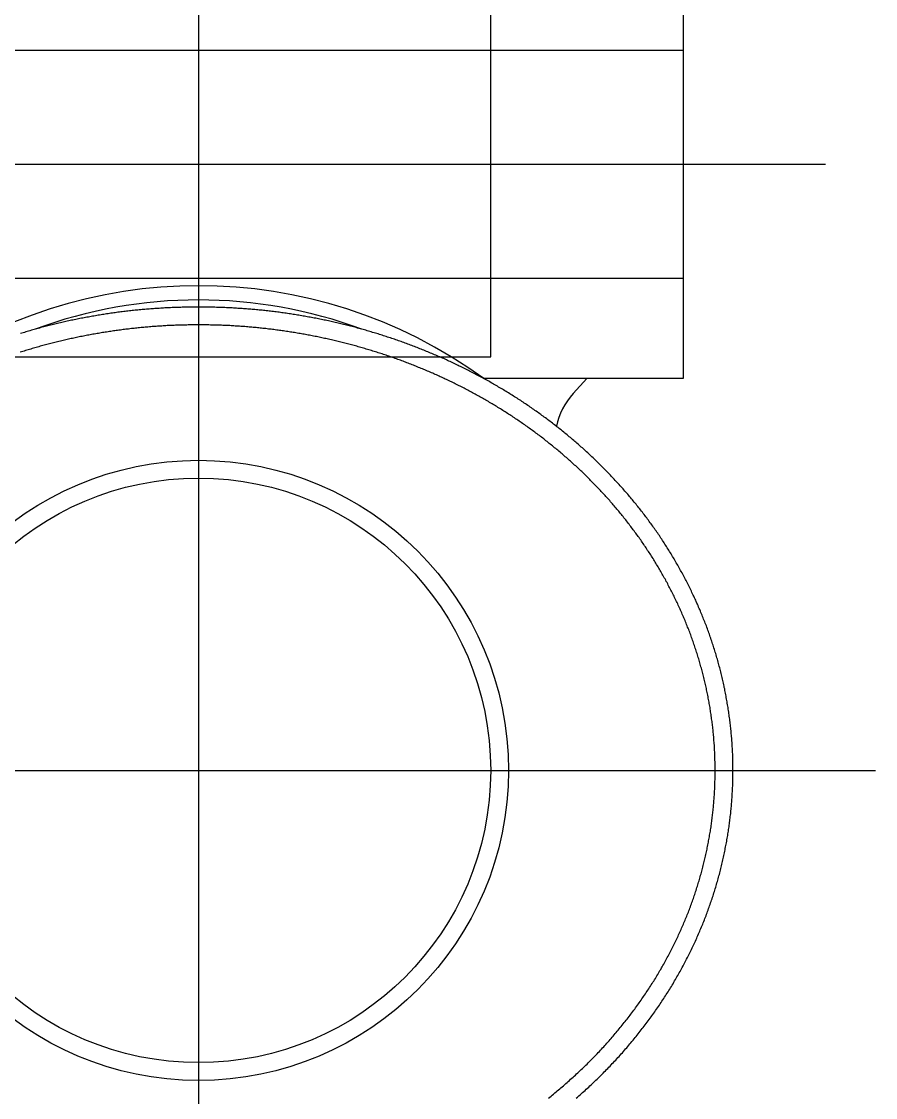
# Model space of a CAD drawing. Extents: x -26.4 to 69.2, y -43.6 to 25.6.
# Drawn here: x 57.19 to 69.17, y -4.59 to 10.51 of the extents above; entities that cross this region are included whole.
import ezdxf

# ---------------------------------------------------------------- set-up
doc = ezdxf.new("R2010")
doc.units = 0
doc.linetypes.add('CENTER', pattern=[50.8, 31.75, -6.35, 6.35, -6.35])
doc.linetypes.add('DASHED', pattern=[19.05, 12.7, -6.35])
doc.layers.get('0').update_dxf_attribs({"linetype": 'CONTINUOUS'})
doc.layers.add('CENTER', color=1, linetype='CENTER')

msp = doc.modelspace()

# ---------------------------------------------------------------- linework, layer by layer
at = {"color": 3, "linetype": 'DASHED'}
for p, q in [((63.774, 5.8), (63.774, 23.35)), ((66.474, 10.1), (52.874, 10.1)), ((66.474, 6.9), (52.874, 6.9)), ((55.574, 5.8), (63.774, 5.8))]:
    msp.add_line(p, q, dxfattribs=at)
at = {"color": 7, "linetype": 'CONTINUOUS'}
for p, q in [((66.474, 11.5), (66.474, 5.5)), ((66.474, 5.5), (63.673, 5.5)), ((64.931, 5.285), (65.124, 5.5))]:
    msp.add_line(p, q, dxfattribs=at)
at = {"color": 7}
for points in [[(64.975, -4.598, 0), (64.993, -4.583, 0), (65.011, -4.567, 0), (65.028, -4.552, 0), (65.046, -4.536, 0), (65.063, -4.521, 0), (65.081, -4.505, 0), (65.098, -4.489, 0), (65.115, -4.474, 0), (65.132, -4.458, 0), (65.15, -4.442, 0), (65.167, -4.426, 0), (65.184, -4.41, 0), (65.201, -4.394, 0), (65.218, -4.378, 0), (65.235, -4.362, 0), (65.251, -4.346, 0), (65.268, -4.33, 0), (65.285, -4.313, 0), (65.302, -4.297, 0), (65.318, -4.28, 0), (65.335, -4.264, 0), (65.351, -4.248, 0), (65.368, -4.231, 0), (65.384, -4.214, 0), (65.4, -4.198, 0), (65.417, -4.181, 0), (65.433, -4.164, 0), (65.449, -4.148, 0), (65.465, -4.131, 0), (65.481, -4.114, 0), (65.497, -4.097, 0), (65.513, -4.08, 0), (65.529, -4.063, 0), (65.544, -4.046, 0), (65.56, -4.029, 0), (65.576, -4.012, 0), (65.591, -3.994, 0), (65.607, -3.977, 0), (65.622, -3.96, 0), (65.637, -3.942, 0), (65.653, -3.925, 0), (65.668, -3.908, 0), (65.683, -3.89, 0), (65.698, -3.873, 0), (65.713, -3.855, 0), (65.728, -3.837, 0), (65.743, -3.82, 0), (65.757, -3.802, 0), (65.772, -3.784, 0), (65.787, -3.767, 0), (65.801, -3.749, 0), (65.816, -3.731, 0), (65.83, -3.713, 0), (65.844, -3.695, 0), (65.859, -3.677, 0), (65.873, -3.659, 0), (65.887, -3.641, 0), (65.901, -3.623, 0), (65.915, -3.605, 0), (65.929, -3.587, 0), (65.942, -3.569, 0), (65.956, -3.551, 0), (65.97, -3.533, 0), (65.983, -3.514, 0), (65.997, -3.496, 0), (66.01, -3.478, 0), (66.024, -3.459, 0), (66.037, -3.441, 0), (66.05, -3.423, 0), (66.063, -3.404, 0), (66.076, -3.386, 0), (66.089, -3.367, 0), (66.102, -3.349, 0), (66.115, -3.33, 0), (66.128, -3.312, 0), (66.141, -3.293, 0), (66.153, -3.274, 0), (66.166, -3.256, 0), (66.178, -3.237, 0), (66.19, -3.218, 0), (66.203, -3.2, 0), (66.215, -3.181, 0), (66.227, -3.162, 0), (66.239, -3.143, 0), (66.251, -3.124, 0), (66.263, -3.106, 0), (66.275, -3.087, 0), (66.286, -3.068, 0), (66.298, -3.049, 0), (66.31, -3.03, 0), (66.321, -3.011, 0), (66.333, -2.992, 0), (66.344, -2.973, 0), (66.355, -2.954, 0), (66.366, -2.935, 0), (66.377, -2.916, 0), (66.388, -2.897, 0), (66.399, -2.878, 0), (66.41, -2.859, 0), (66.421, -2.839, 0), (66.432, -2.82, 0), (66.442, -2.801, 0), (66.453, -2.782, 0), (66.463, -2.763, 0), (66.474, -2.743, 0), (66.484, -2.724, 0), (66.494, -2.705, 0), (66.504, -2.685, 0), (66.514, -2.666, 0), (66.524, -2.647, 0), (66.534, -2.627, 0), (66.544, -2.608, 0), (66.554, -2.589, 0), (66.564, -2.569, 0), (66.573, -2.55, 0), (66.583, -2.53, 0), (66.592, -2.511, 0), (66.602, -2.491, 0), (66.611, -2.472, 0), (66.62, -2.452, 0), (66.629, -2.433, 0), (66.638, -2.413, 0), (66.647, -2.394, 0), (66.656, -2.374, 0), (66.665, -2.354, 0), (66.674, -2.335, 0), (66.683, -2.315, 0), (66.691, -2.295, 0), (66.7, -2.276, 0), (66.708, -2.256, 0), (66.716, -2.236, 0), (66.725, -2.217, 0), (66.733, -2.197, 0), (66.741, -2.177, 0), (66.749, -2.157, 0), (66.757, -2.138, 0), (66.765, -2.118, 0), (66.773, -2.098, 0), (66.781, -2.078, 0), (66.788, -2.058, 0), (66.796, -2.039, 0), (66.803, -2.019, 0), (66.811, -1.999, 0), (66.818, -1.979, 0), (66.826, -1.959, 0), (66.833, -1.939, 0), (66.84, -1.919, 0), (66.847, -1.899, 0), (66.854, -1.88, 0), (66.861, -1.86, 0), (66.868, -1.84, 0), (66.874, -1.82, 0), (66.881, -1.8, 0), (66.888, -1.78, 0), (66.894, -1.76, 0), (66.901, -1.74, 0), (66.907, -1.72, 0), (66.913, -1.7, 0), (66.92, -1.68, 0), (66.926, -1.66, 0), (66.932, -1.639, 0), (66.938, -1.619, 0), (66.944, -1.599, 0), (66.95, -1.579, 0), (66.955, -1.559, 0), (66.961, -1.539, 0), (66.967, -1.519, 0), (66.972, -1.499, 0), (66.978, -1.479, 0), (66.983, -1.459, 0), (66.988, -1.438, 0), (66.994, -1.418, 0), (66.999, -1.398, 0), (67.004, -1.378, 0), (67.009, -1.358, 0), (67.014, -1.338, 0), (67.019, -1.317, 0), (67.023, -1.297, 0), (67.028, -1.277, 0), (67.033, -1.257, 0), (67.037, -1.236, 0), (67.042, -1.216, 0), (67.046, -1.196, 0), (67.051, -1.176, 0), (67.055, -1.156, 0), (67.059, -1.135, 0), (67.063, -1.115, 0), (67.067, -1.095, 0), (67.071, -1.074, 0), (67.075, -1.054, 0), (67.079, -1.034, 0), (67.083, -1.014, 0), (67.086, -0.993, 0), (67.09, -0.973, 0), (67.093, -0.953, 0), (67.097, -0.932, 0), (67.1, -0.912, 0), (67.103, -0.892, 0), (67.107, -0.871, 0), (67.11, -0.851, 0), (67.113, -0.831, 0), (67.116, -0.81, 0), (67.119, -0.79, 0), (67.122, -0.77, 0), (67.124, -0.749, 0), (67.127, -0.729, 0), (67.13, -0.709, 0), (67.132, -0.688, 0), (67.135, -0.668, 0), (67.137, -0.648, 0), (67.139, -0.627, 0), (67.142, -0.607, 0), (67.144, -0.587, 0), (67.146, -0.566, 0), (67.148, -0.546, 0), (67.15, -0.525, 0), (67.152, -0.505, 0), (67.153, -0.485, 0), (67.155, -0.464, 0), (67.157, -0.444, 0), (67.158, -0.423, 0), (67.16, -0.403, 0), (67.161, -0.383, 0), (67.163, -0.362, 0), (67.164, -0.342, 0), (67.165, -0.321, 0), (67.166, -0.301, 0), (67.167, -0.281, 0), (67.168, -0.26, 0), (67.169, -0.24, 0), (67.17, -0.219, 0), (67.171, -0.199, 0), (67.171, -0.179, 0), (67.172, -0.158, 0), (67.173, -0.138, 0), (67.173, -0.117, 0), (67.174, -0.097, 0), (67.174, -0.076, 0), (67.174, -0.056, 0), (67.174, -0.036, 0), (67.174, -0.015, 0), (67.174, 0.005, 0), (67.174, 0.026, 0), (67.174, 0.046, 0), (67.174, 0.067, 0), (67.174, 0.087, 0), (67.173, 0.107, 0), (67.173, 0.128, 0), (67.172, 0.148, 0), (67.172, 0.169, 0), (67.171, 0.189, 0), (67.171, 0.209, 0), (67.17, 0.23, 0), (67.169, 0.25, 0), (67.168, 0.271, 0), (67.167, 0.291, 0), (67.166, 0.311, 0), (67.165, 0.332, 0), (67.163, 0.352, 0), (67.162, 0.372, 0), (67.161, 0.393, 0), (67.159, 0.413, 0), (67.158, 0.434, 0), (67.156, 0.454, 0), (67.154, 0.474, 0), (67.153, 0.495, 0), (67.151, 0.515, 0), (67.149, 0.535, 0), (67.147, 0.556, 0), (67.145, 0.576, 0), (67.143, 0.596, 0), (67.141, 0.617, 0), (67.138, 0.637, 0), (67.136, 0.657, 0), (67.133, 0.677, 0), (67.131, 0.698, 0), (67.129, 0.718, 0), (67.126, 0.738, 0), (67.123, 0.759, 0), (67.12, 0.779, 0), (67.118, 0.799, 0), (67.115, 0.819, 0), (67.112, 0.84, 0), (67.108, 0.86, 0), (67.105, 0.88, 0), (67.102, 0.9, 0), (67.099, 0.92, 0), (67.095, 0.941, 0), (67.092, 0.961, 0), (67.088, 0.981, 0), (67.085, 1.001, 0), (67.081, 1.021, 0), (67.077, 1.041, 0), (67.074, 1.061, 0), (67.07, 1.082, 0), (67.066, 1.102, 0), (67.062, 1.122, 0), (67.058, 1.142, 0), (67.053, 1.162, 0), (67.049, 1.182, 0), (67.045, 1.202, 0), (67.041, 1.222, 0), (67.036, 1.242, 0), (67.032, 1.262, 0), (67.027, 1.282, 0), (67.022, 1.302, 0), (67.018, 1.322, 0), (67.013, 1.342, 0), (67.008, 1.361, 0), (67.003, 1.381, 0), (66.998, 1.401, 0), (66.993, 1.421, 0), (66.988, 1.441, 0), (66.982, 1.461, 0), (66.977, 1.481, 0), (66.972, 1.5, 0), (66.966, 1.52, 0), (66.961, 1.54, 0), (66.955, 1.56, 0), (66.95, 1.579, 0), (66.944, 1.599, 0), (66.938, 1.619, 0), (66.932, 1.638, 0), (66.926, 1.658, 0), (66.92, 1.677, 0), (66.914, 1.697, 0), (66.908, 1.717, 0), (66.902, 1.736, 0), (66.896, 1.756, 0), (66.889, 1.775, 0), (66.883, 1.795, 0), (66.876, 1.814, 0), (66.87, 1.833, 0), (66.863, 1.853, 0), (66.856, 1.872, 0), (66.85, 1.892, 0), (66.843, 1.911, 0), (66.836, 1.93, 0), (66.829, 1.95, 0), (66.822, 1.969, 0), (66.815, 1.988, 0), (66.808, 2.007, 0), (66.801, 2.026, 0), (66.793, 2.046, 0), (66.786, 2.065, 0), (66.778, 2.084, 0), (66.771, 2.103, 0), (66.763, 2.122, 0), (66.756, 2.141, 0), (66.748, 2.16, 0), (66.74, 2.179, 0), (66.733, 2.198, 0), (66.725, 2.217, 0), (66.717, 2.236, 0), (66.709, 2.255, 0), (66.701, 2.273, 0), (66.692, 2.292, 0), (66.684, 2.311, 0), (66.676, 2.33, 0), (66.668, 2.348, 0), (66.659, 2.367, 0), (66.651, 2.386, 0), (66.642, 2.404, 0), (66.634, 2.423, 0), (66.625, 2.442, 0), (66.616, 2.46, 0), (66.608, 2.479, 0), (66.599, 2.497, 0), (66.59, 2.516, 0), (66.581, 2.534, 0), (66.572, 2.552, 0), (66.563, 2.571, 0), (66.554, 2.589, 0), (66.544, 2.607, 0), (66.535, 2.626, 0), (66.526, 2.644, 0), (66.516, 2.662, 0), (66.507, 2.68, 0), (66.498, 2.698, 0), (66.488, 2.716, 0), (66.478, 2.734, 0), (66.469, 2.752, 0), (66.459, 2.77, 0), (66.449, 2.788, 0), (66.439, 2.806, 0), (66.43, 2.824, 0), (66.419, 2.842, 0), (66.409, 2.86, 0), (66.399, 2.877, 0), (66.389, 2.895, 0), (66.379, 2.913, 0), (66.369, 2.93, 0), (66.359, 2.948, 0), (66.348, 2.966, 0), (66.338, 2.983, 0), (66.327, 3.001, 0), (66.317, 3.018, 0), (66.306, 3.036, 0), (66.296, 3.053, 0), (66.285, 3.07, 0), (66.274, 3.088, 0), (66.263, 3.105, 0), (66.252, 3.122, 0), (66.242, 3.139, 0), (66.231, 3.157, 0), (66.219, 3.174, 0), (66.208, 3.191, 0), (66.197, 3.208, 0), (66.186, 3.225, 0), (66.175, 3.242, 0), (66.164, 3.259, 0), (66.152, 3.276, 0), (66.141, 3.293, 0), (66.129, 3.309, 0), (66.118, 3.326, 0), (66.106, 3.343, 0), (66.095, 3.36, 0), (66.083, 3.376, 0), (66.072, 3.393, 0), (66.06, 3.409, 0), (66.048, 3.426, 0), (66.036, 3.443, 0), (66.024, 3.459, 0), (66.012, 3.475, 0), (66, 3.492, 0), (65.988, 3.508, 0), (65.976, 3.524, 0), (65.964, 3.541, 0), (65.952, 3.557, 0), (65.94, 3.573, 0), (65.927, 3.589, 0), (65.915, 3.605, 0), (65.903, 3.621, 0), (65.89, 3.637, 0), (65.878, 3.653, 0), (65.865, 3.669, 0), (65.853, 3.685, 0), (65.84, 3.701, 0), (65.827, 3.717, 0), (65.814, 3.733, 0), (65.802, 3.748, 0), (65.789, 3.764, 0), (65.776, 3.78, 0), (65.763, 3.795, 0), (65.75, 3.811, 0), (65.737, 3.826, 0), (65.724, 3.842, 0), (65.711, 3.857, 0), (65.698, 3.873, 0), (65.685, 3.888, 0), (65.671, 3.903, 0), (65.658, 3.919, 0), (65.645, 3.934, 0), (65.631, 3.949, 0), (65.618, 3.964, 0), (65.605, 3.979, 0), (65.591, 3.994, 0), (65.578, 4.01, 0), (65.564, 4.025, 0), (65.55, 4.039, 0), (65.537, 4.054, 0), (65.523, 4.069, 0), (65.509, 4.084, 0), (65.495, 4.099, 0), (65.481, 4.114, 0), (65.467, 4.128, 0), (65.454, 4.143, 0), (65.439, 4.158, 0), (65.425, 4.172, 0), (65.411, 4.187, 0), (65.397, 4.201, 0), (65.383, 4.216, 0), (65.369, 4.23, 0), (65.355, 4.244, 0), (65.34, 4.259, 0), (65.326, 4.273, 0), (65.312, 4.287, 0), (65.297, 4.301, 0), (65.283, 4.316, 0), (65.268, 4.33, 0), (65.254, 4.344, 0), (65.239, 4.358, 0), (65.225, 4.372, 0), (65.21, 4.386, 0), (65.195, 4.4, 0), (65.18, 4.413, 0), (65.166, 4.427, 0), (65.151, 4.441, 0), (65.136, 4.455, 0), (65.121, 4.468, 0), (65.106, 4.482, 0), (65.091, 4.496, 0), (65.076, 4.509, 0), (65.061, 4.523, 0), (65.046, 4.536, 0), (65.031, 4.55, 0), (65.016, 4.563, 0), (65, 4.576, 0), (64.985, 4.59, 0), (64.97, 4.603, 0), (64.954, 4.616, 0), (64.939, 4.629, 0), (64.924, 4.642, 0), (64.908, 4.655, 0), (64.893, 4.668, 0), (64.877, 4.681, 0), (64.862, 4.694, 0), (64.846, 4.707, 0), (64.831, 4.72, 0), (64.815, 4.733, 0), (64.799, 4.746, 0), (64.784, 4.758, 0), (64.768, 4.771, 0), (64.752, 4.784, 0), (64.736, 4.796, 0), (64.72, 4.809, 0), (64.704, 4.821, 0), (64.688, 4.834, 0), (64.672, 4.846, 0), (64.656, 4.859, 0), (64.64, 4.871, 0), (64.624, 4.883, 0), (64.608, 4.896, 0), (64.592, 4.908, 0), (64.576, 4.92, 0), (64.56, 4.932, 0), (64.543, 4.944, 0), (64.527, 4.956, 0), (64.511, 4.968, 0), (64.494, 4.98, 0), (64.478, 4.992, 0), (64.462, 5.004, 0), (64.445, 5.015, 0), (64.429, 5.027, 0), (64.412, 5.039, 0), (64.396, 5.05, 0), (64.379, 5.062, 0), (64.362, 5.074, 0), (64.346, 5.085, 0), (64.329, 5.097, 0), (64.312, 5.108, 0), (64.296, 5.119, 0), (64.279, 5.131, 0), (64.262, 5.142, 0), (64.246, 5.153, 0), (64.229, 5.164, 0), (64.212, 5.176, 0), (64.195, 5.187, 0), (64.178, 5.198, 0), (64.161, 5.209, 0), (64.144, 5.22, 0), (64.127, 5.231, 0), (64.11, 5.241, 0), (64.093, 5.252, 0), (64.076, 5.263, 0), (64.059, 5.274, 0), (64.041, 5.284, 0), (64.024, 5.295, 0), (64.007, 5.306, 0), (63.99, 5.316, 0), (63.972, 5.327, 0), (63.955, 5.337, 0), (63.938, 5.348, 0), (63.921, 5.358, 0), (63.903, 5.368, 0), (63.886, 5.378, 0), (63.868, 5.389, 0), (63.851, 5.399, 0), (63.833, 5.409, 0), (63.816, 5.419, 0), (63.798, 5.429, 0), (63.781, 5.439, 0), (63.763, 5.449, 0), (63.746, 5.459, 0), (63.728, 5.469, 0), (63.71, 5.479, 0), (63.693, 5.488, 0), (63.675, 5.498, 0), (63.657, 5.508, 0), (63.639, 5.517, 0), (63.622, 5.527, 0), (63.604, 5.536, 0), (63.586, 5.546, 0), (63.568, 5.555, 0), (63.55, 5.565, 0), (63.532, 5.574, 0), (63.515, 5.583, 0), (63.497, 5.592, 0), (63.479, 5.602, 0), (63.461, 5.611, 0), (63.443, 5.62, 0), (63.425, 5.629, 0), (63.407, 5.638, 0), (63.389, 5.647, 0), (63.371, 5.656, 0), (63.352, 5.665, 0), (63.334, 5.673, 0), (63.316, 5.682, 0), (63.298, 5.691, 0), (63.28, 5.7, 0), (63.262, 5.708, 0), (63.243, 5.717, 0), (63.225, 5.725, 0), (63.207, 5.734, 0), (63.189, 5.742, 0), (63.17, 5.751, 0), (63.152, 5.759, 0), (63.134, 5.767, 0), (63.115, 5.776, 0), (63.097, 5.784, 0), (63.078, 5.792, 0), (63.06, 5.8, 0), (63.042, 5.808, 0), (63.023, 5.816, 0), (63.005, 5.824, 0), (62.986, 5.832, 0), (62.968, 5.84, 0), (62.949, 5.848, 0), (62.931, 5.855, 0), (62.912, 5.863, 0), (62.894, 5.871, 0), (62.875, 5.878, 0), (62.856, 5.886, 0), (62.838, 5.894, 0), (62.819, 5.901, 0), (62.8, 5.909, 0), (62.782, 5.916, 0), (62.763, 5.923, 0), (62.744, 5.931, 0), (62.725, 5.938, 0), (62.707, 5.945, 0), (62.688, 5.952, 0), (62.669, 5.959, 0), (62.65, 5.966, 0), (62.632, 5.973, 0), (62.613, 5.98, 0), (62.594, 5.987, 0), (62.575, 5.994, 0), (62.556, 6.001, 0), (62.537, 6.008, 0), (62.518, 6.015, 0), (62.499, 6.021, 0), (62.48, 6.028, 0), (62.461, 6.035, 0), (62.442, 6.041, 0), (62.423, 6.048, 0), (62.404, 6.054, 0), (62.385, 6.061, 0), (62.366, 6.067, 0), (62.347, 6.073, 0), (62.328, 6.079, 0), (62.309, 6.086, 0), (62.29, 6.092, 0), (62.271, 6.098, 0), (62.252, 6.104, 0), (62.233, 6.11, 0), (62.214, 6.116, 0), (62.194, 6.122, 0), (62.175, 6.128, 0), (62.156, 6.134, 0), (62.137, 6.14, 0), (62.117, 6.145, 0), (62.098, 6.151, 0), (62.079, 6.157, 0), (62.06, 6.162, 0), (62.041, 6.168, 0), (62.021, 6.174, 0), (62.002, 6.179, 0), (61.983, 6.185, 0), (61.963, 6.19, 0), (61.944, 6.195, 0), (61.925, 6.201, 0), (61.905, 6.206, 0), (61.886, 6.211, 0), (61.866, 6.216, 0), (61.847, 6.221, 0), (61.828, 6.226, 0), (61.808, 6.231, 0), (61.789, 6.236, 0), (61.769, 6.241, 0), (61.75, 6.246, 0), (61.73, 6.251, 0), (61.711, 6.256, 0), (61.691, 6.261, 0), (61.672, 6.265, 0), (61.652, 6.27, 0), (61.633, 6.274, 0), (61.613, 6.279, 0), (61.594, 6.284, 0), (61.574, 6.288, 0), (61.555, 6.292, 0), (61.535, 6.297, 0), (61.515, 6.301, 0), (61.496, 6.305, 0), (61.476, 6.31, 0), (61.457, 6.314, 0), (61.437, 6.318, 0), (61.417, 6.322, 0), (61.398, 6.326, 0), (61.378, 6.33, 0), (61.358, 6.334, 0), (61.339, 6.338, 0), (61.319, 6.342, 0), (61.299, 6.346, 0), (61.28, 6.349, 0), (61.26, 6.353, 0), (61.24, 6.357, 0), (61.221, 6.36, 0), (61.201, 6.364, 0), (61.181, 6.367, 0), (61.161, 6.371, 0), (61.142, 6.374, 0), (61.122, 6.378, 0), (61.102, 6.381, 0), (61.082, 6.384, 0), (61.062, 6.388, 0), (61.043, 6.391, 0), (61.023, 6.394, 0), (61.003, 6.397, 0), (60.983, 6.4, 0), (60.963, 6.403, 0), (60.944, 6.406, 0), (60.924, 6.409, 0), (60.904, 6.412, 0), (60.884, 6.415, 0), (60.864, 6.418, 0), (60.844, 6.42, 0), (60.824, 6.423, 0), (60.804, 6.426, 0), (60.785, 6.428, 0), (60.765, 6.431, 0), (60.745, 6.433, 0), (60.725, 6.436, 0), (60.705, 6.438, 0), (60.685, 6.441, 0), (60.665, 6.443, 0), (60.645, 6.445, 0), (60.625, 6.448, 0), (60.605, 6.45, 0), (60.585, 6.452, 0), (60.565, 6.454, 0), (60.545, 6.456, 0), (60.526, 6.458, 0), (60.505, 6.46, 0), (60.486, 6.462, 0), (60.466, 6.464, 0), (60.446, 6.466, 0), (60.426, 6.467, 0), (60.406, 6.469, 0), (60.386, 6.471, 0), (60.366, 6.472, 0), (60.346, 6.474, 0), (60.326, 6.475, 0), (60.306, 6.477, 0), (60.286, 6.478, 0), (60.266, 6.48, 0), (60.246, 6.481, 0), (60.226, 6.482, 0), (60.206, 6.484, 0), (60.186, 6.485, 0), (60.166, 6.486, 0), (60.145, 6.487, 0), (60.126, 6.488, 0), (60.105, 6.489, 0), (60.085, 6.49, 0), (60.065, 6.491, 0), (60.045, 6.492, 0), (60.025, 6.493, 0), (60.005, 6.494, 0), (59.985, 6.494, 0), (59.965, 6.495, 0), (59.945, 6.496, 0), (59.925, 6.496, 0), (59.905, 6.497, 0), (59.885, 6.497, 0), (59.865, 6.498, 0), (59.845, 6.498, 0), (59.825, 6.499, 0), (59.805, 6.499, 0), (59.785, 6.499, 0), (59.765, 6.5, 0), (59.745, 6.5, 0), (59.724, 6.5, 0), (59.704, 6.5, 0), (59.684, 6.5, 0), (59.664, 6.5, 0), (59.644, 6.5, 0), (59.624, 6.5, 0), (59.604, 6.5, 0), (59.584, 6.5, 0), (59.564, 6.499, 0), (59.544, 6.499, 0), (59.524, 6.499, 0), (59.504, 6.498, 0), (59.484, 6.498, 0), (59.464, 6.497, 0), (59.444, 6.497, 0), (59.424, 6.496, 0), (59.404, 6.496, 0), (59.384, 6.495, 0), (59.364, 6.494, 0), (59.343, 6.494, 0), (59.323, 6.493, 0), (59.303, 6.492, 0), (59.283, 6.491, 0), (59.263, 6.49, 0), (59.243, 6.489, 0), (59.223, 6.488, 0), (59.203, 6.487, 0), (59.183, 6.486, 0), (59.163, 6.485, 0), (59.143, 6.484, 0), (59.123, 6.482, 0), (59.103, 6.481, 0), (59.083, 6.48, 0), (59.063, 6.478, 0), (59.043, 6.477, 0), (59.023, 6.475, 0), (59.003, 6.474, 0), (58.983, 6.472, 0), (58.963, 6.471, 0), (58.943, 6.469, 0), (58.923, 6.467, 0), (58.903, 6.466, 0), (58.883, 6.464, 0), (58.863, 6.462, 0), (58.843, 6.46, 0), (58.823, 6.458, 0), (58.803, 6.456, 0), (58.783, 6.454, 0), (58.763, 6.452, 0), (58.743, 6.45, 0), (58.724, 6.448, 0), (58.704, 6.445, 0), (58.684, 6.443, 0), (58.664, 6.441, 0), (58.644, 6.438, 0), (58.624, 6.436, 0), (58.604, 6.433, 0), (58.584, 6.431, 0), (58.564, 6.428, 0), (58.544, 6.426, 0), (58.524, 6.423, 0), (58.505, 6.42, 0), (58.485, 6.418, 0), (58.465, 6.415, 0), (58.445, 6.412, 0), (58.425, 6.409, 0), (58.405, 6.406, 0), (58.385, 6.403, 0), (58.366, 6.4, 0), (58.346, 6.397, 0), (58.326, 6.394, 0), (58.306, 6.391, 0), (58.286, 6.388, 0), (58.267, 6.384, 0), (58.247, 6.381, 0), (58.227, 6.378, 0), (58.207, 6.374, 0), (58.188, 6.371, 0), (58.168, 6.367, 0), (58.148, 6.364, 0), (58.128, 6.36, 0), (58.108, 6.357, 0), (58.089, 6.353, 0), (58.069, 6.349, 0), (58.049, 6.346, 0), (58.03, 6.342, 0), (58.01, 6.338, 0), (57.99, 6.334, 0), (57.971, 6.33, 0), (57.951, 6.326, 0), (57.931, 6.322, 0), (57.912, 6.318, 0), (57.892, 6.314, 0), (57.873, 6.31, 0), (57.853, 6.305, 0), (57.833, 6.301, 0), (57.814, 6.297, 0), (57.794, 6.292, 0), (57.775, 6.288, 0), (57.755, 6.284, 0), (57.735, 6.279, 0), (57.716, 6.274, 0), (57.696, 6.27, 0), (57.677, 6.265, 0), (57.657, 6.261, 0), (57.638, 6.256, 0), (57.618, 6.251, 0), (57.599, 6.246, 0), (57.579, 6.241, 0), (57.56, 6.236, 0), (57.541, 6.231, 0), (57.521, 6.226, 0), (57.502, 6.221, 0), (57.482, 6.216, 0), (57.463, 6.211, 0), (57.444, 6.206, 0), (57.424, 6.201, 0), (57.405, 6.195, 0), (57.386, 6.19, 0), (57.366, 6.185, 0), (57.347, 6.179, 0), (57.328, 6.174, 0), (57.308, 6.168, 0), (57.289, 6.162, 0), (57.27, 6.157, 0), (57.251, 6.151, 0), (57.231, 6.145, 0), (57.212, 6.14, 0), (57.193, 6.134, 0), (57.174, 6.128, 0)], [(64.586, -4.596, 0), (64.603, -4.582, 0), (64.621, -4.568, 0), (64.639, -4.554, 0), (64.656, -4.54, 0), (64.674, -4.525, 0), (64.691, -4.511, 0), (64.708, -4.497, 0), (64.726, -4.482, 0), (64.743, -4.468, 0), (64.76, -4.453, 0), (64.777, -4.438, 0), (64.795, -4.424, 0), (64.812, -4.409, 0), (64.829, -4.394, 0), (64.846, -4.379, 0), (64.863, -4.364, 0), (64.879, -4.349, 0), (64.896, -4.334, 0), (64.913, -4.319, 0), (64.93, -4.304, 0), (64.947, -4.289, 0), (64.963, -4.274, 0), (64.98, -4.259, 0), (64.996, -4.243, 0), (65.013, -4.228, 0), (65.029, -4.212, 0), (65.046, -4.197, 0), (65.062, -4.181, 0), (65.078, -4.166, 0), (65.094, -4.15, 0), (65.11, -4.134, 0), (65.126, -4.119, 0), (65.142, -4.103, 0), (65.158, -4.087, 0), (65.174, -4.071, 0), (65.19, -4.055, 0), (65.206, -4.039, 0), (65.222, -4.023, 0), (65.237, -4.007, 0), (65.253, -3.991, 0), (65.268, -3.975, 0), (65.284, -3.959, 0), (65.299, -3.942, 0), (65.315, -3.926, 0), (65.33, -3.91, 0), (65.345, -3.893, 0), (65.36, -3.877, 0), (65.375, -3.86, 0), (65.39, -3.844, 0), (65.405, -3.827, 0), (65.42, -3.811, 0), (65.435, -3.794, 0), (65.45, -3.777, 0), (65.464, -3.76, 0), (65.479, -3.744, 0), (65.493, -3.727, 0), (65.508, -3.71, 0), (65.522, -3.693, 0), (65.537, -3.676, 0), (65.551, -3.659, 0), (65.565, -3.642, 0), (65.579, -3.625, 0), (65.593, -3.608, 0), (65.607, -3.591, 0), (65.621, -3.574, 0), (65.635, -3.557, 0), (65.649, -3.539, 0), (65.662, -3.522, 0), (65.676, -3.505, 0), (65.69, -3.488, 0), (65.703, -3.47, 0), (65.717, -3.453, 0), (65.73, -3.435, 0), (65.743, -3.418, 0), (65.756, -3.401, 0), (65.77, -3.383, 0), (65.783, -3.365, 0), (65.796, -3.348, 0), (65.808, -3.33, 0), (65.821, -3.313, 0), (65.834, -3.295, 0), (65.847, -3.277, 0), (65.859, -3.26, 0), (65.872, -3.242, 0), (65.884, -3.224, 0), (65.897, -3.206, 0), (65.909, -3.188, 0), (65.921, -3.171, 0), (65.934, -3.153, 0), (65.946, -3.135, 0), (65.958, -3.117, 0), (65.97, -3.099, 0), (65.981, -3.081, 0), (65.993, -3.063, 0), (66.005, -3.045, 0), (66.017, -3.027, 0), (66.028, -3.009, 0), (66.04, -2.991, 0), (66.051, -2.973, 0), (66.062, -2.955, 0), (66.074, -2.936, 0), (66.085, -2.918, 0), (66.096, -2.9, 0), (66.107, -2.882, 0), (66.118, -2.864, 0), (66.129, -2.845, 0), (66.14, -2.827, 0), (66.15, -2.809, 0), (66.161, -2.791, 0), (66.172, -2.772, 0), (66.182, -2.754, 0), (66.192, -2.736, 0), (66.203, -2.717, 0), (66.213, -2.699, 0), (66.223, -2.68, 0), (66.233, -2.662, 0), (66.243, -2.643, 0), (66.253, -2.625, 0), (66.263, -2.607, 0), (66.273, -2.588, 0), (66.283, -2.569, 0), (66.293, -2.551, 0), (66.302, -2.532, 0), (66.312, -2.514, 0), (66.321, -2.495, 0), (66.33, -2.477, 0), (66.34, -2.458, 0), (66.349, -2.439, 0), (66.358, -2.421, 0), (66.367, -2.402, 0), (66.376, -2.383, 0), (66.385, -2.365, 0), (66.394, -2.346, 0), (66.403, -2.327, 0), (66.411, -2.308, 0), (66.42, -2.29, 0), (66.428, -2.271, 0), (66.437, -2.252, 0), (66.445, -2.233, 0), (66.454, -2.214, 0), (66.462, -2.196, 0), (66.47, -2.177, 0), (66.478, -2.158, 0), (66.486, -2.139, 0), (66.494, -2.12, 0), (66.502, -2.101, 0), (66.51, -2.082, 0), (66.517, -2.063, 0), (66.525, -2.045, 0), (66.533, -2.026, 0), (66.54, -2.007, 0), (66.548, -1.988, 0), (66.555, -1.969, 0), (66.562, -1.95, 0), (66.57, -1.931, 0), (66.577, -1.912, 0), (66.584, -1.893, 0), (66.591, -1.874, 0), (66.598, -1.854, 0), (66.604, -1.835, 0), (66.611, -1.816, 0), (66.618, -1.797, 0), (66.624, -1.778, 0), (66.631, -1.759, 0), (66.638, -1.74, 0), (66.644, -1.721, 0), (66.65, -1.702, 0), (66.656, -1.683, 0), (66.663, -1.663, 0), (66.669, -1.644, 0), (66.675, -1.625, 0), (66.681, -1.606, 0), (66.687, -1.587, 0), (66.692, -1.567, 0), (66.698, -1.548, 0), (66.704, -1.529, 0), (66.71, -1.51, 0), (66.715, -1.491, 0), (66.72, -1.471, 0), (66.726, -1.452, 0), (66.731, -1.433, 0), (66.736, -1.414, 0), (66.742, -1.394, 0), (66.747, -1.375, 0), (66.752, -1.356, 0), (66.757, -1.336, 0), (66.761, -1.317, 0), (66.766, -1.298, 0), (66.771, -1.279, 0), (66.776, -1.259, 0), (66.78, -1.24, 0), (66.785, -1.221, 0), (66.789, -1.201, 0), (66.793, -1.182, 0), (66.798, -1.163, 0), (66.802, -1.143, 0), (66.806, -1.124, 0), (66.81, -1.105, 0), (66.814, -1.085, 0), (66.818, -1.066, 0), (66.822, -1.046, 0), (66.826, -1.027, 0), (66.829, -1.008, 0), (66.833, -0.988, 0), (66.837, -0.969, 0), (66.84, -0.949, 0), (66.844, -0.93, 0), (66.847, -0.911, 0), (66.85, -0.891, 0), (66.853, -0.872, 0), (66.857, -0.852, 0), (66.86, -0.833, 0), (66.863, -0.813, 0), (66.866, -0.794, 0), (66.868, -0.775, 0), (66.871, -0.755, 0), (66.874, -0.736, 0), (66.877, -0.716, 0), (66.879, -0.697, 0), (66.882, -0.677, 0), (66.884, -0.658, 0), (66.886, -0.638, 0), (66.889, -0.619, 0), (66.891, -0.599, 0), (66.893, -0.58, 0), (66.895, -0.561, 0), (66.897, -0.541, 0), (66.899, -0.522, 0), (66.901, -0.502, 0), (66.903, -0.483, 0), (66.904, -0.463, 0), (66.906, -0.444, 0), (66.908, -0.424, 0), (66.909, -0.405, 0), (66.911, -0.385, 0), (66.912, -0.366, 0), (66.913, -0.346, 0), (66.914, -0.327, 0), (66.916, -0.307, 0), (66.917, -0.288, 0), (66.918, -0.268, 0), (66.919, -0.249, 0), (66.919, -0.229, 0), (66.92, -0.21, 0), (66.921, -0.19, 0), (66.922, -0.171, 0), (66.922, -0.151, 0), (66.923, -0.132, 0), (66.923, -0.112, 0), (66.924, -0.093, 0), (66.924, -0.073, 0), (66.924, -0.054, 0), (66.924, -0.034, 0), (66.924, -0.014, 0), (66.924, 0.005, 0), (66.924, 0.025, 0), (66.924, 0.044, 0), (66.924, 0.064, 0), (66.924, 0.083, 0), (66.923, 0.103, 0), (66.923, 0.122, 0), (66.922, 0.142, 0), (66.922, 0.161, 0), (66.921, 0.181, 0), (66.921, 0.2, 0), (66.92, 0.22, 0), (66.919, 0.239, 0), (66.918, 0.259, 0), (66.917, 0.278, 0), (66.916, 0.297, 0), (66.915, 0.317, 0), (66.914, 0.336, 0), (66.913, 0.356, 0), (66.911, 0.375, 0), (66.91, 0.395, 0), (66.908, 0.414, 0), (66.907, 0.434, 0), (66.905, 0.453, 0), (66.904, 0.473, 0), (66.902, 0.492, 0), (66.9, 0.512, 0), (66.898, 0.531, 0), (66.896, 0.55, 0), (66.894, 0.57, 0), (66.892, 0.589, 0), (66.89, 0.609, 0), (66.888, 0.628, 0), (66.885, 0.647, 0), (66.883, 0.667, 0), (66.88, 0.686, 0), (66.878, 0.706, 0), (66.875, 0.725, 0), (66.873, 0.744, 0), (66.87, 0.764, 0), (66.867, 0.783, 0), (66.864, 0.802, 0), (66.861, 0.822, 0), (66.858, 0.841, 0), (66.855, 0.86, 0), (66.852, 0.88, 0), (66.849, 0.899, 0), (66.846, 0.918, 0), (66.842, 0.938, 0), (66.839, 0.957, 0), (66.835, 0.976, 0), (66.832, 0.995, 0), (66.828, 1.015, 0), (66.824, 1.034, 0), (66.821, 1.053, 0), (66.817, 1.072, 0), (66.813, 1.091, 0), (66.809, 1.111, 0), (66.805, 1.13, 0), (66.801, 1.149, 0), (66.796, 1.168, 0), (66.792, 1.187, 0), (66.788, 1.206, 0), (66.784, 1.225, 0), (66.779, 1.244, 0), (66.775, 1.263, 0), (66.77, 1.282, 0), (66.765, 1.302, 0), (66.76, 1.321, 0), (66.756, 1.34, 0), (66.751, 1.359, 0), (66.746, 1.377, 0), (66.741, 1.396, 0), (66.736, 1.415, 0), (66.731, 1.434, 0), (66.725, 1.453, 0), (66.72, 1.472, 0), (66.715, 1.491, 0), (66.709, 1.51, 0), (66.704, 1.529, 0), (66.698, 1.547, 0), (66.693, 1.566, 0), (66.687, 1.585, 0), (66.681, 1.604, 0), (66.675, 1.623, 0), (66.67, 1.641, 0), (66.664, 1.66, 0), (66.658, 1.679, 0), (66.652, 1.697, 0), (66.645, 1.716, 0), (66.639, 1.735, 0), (66.633, 1.753, 0), (66.627, 1.772, 0), (66.62, 1.79, 0), (66.614, 1.809, 0), (66.607, 1.827, 0), (66.601, 1.846, 0), (66.594, 1.864, 0), (66.587, 1.883, 0), (66.581, 1.901, 0), (66.574, 1.92, 0), (66.567, 1.938, 0), (66.56, 1.956, 0), (66.553, 1.975, 0), (66.546, 1.993, 0), (66.538, 2.011, 0), (66.531, 2.029, 0), (66.524, 2.048, 0), (66.516, 2.066, 0), (66.509, 2.084, 0), (66.502, 2.102, 0), (66.494, 2.12, 0), (66.486, 2.138, 0), (66.479, 2.156, 0), (66.471, 2.175, 0), (66.463, 2.193, 0), (66.455, 2.211, 0), (66.447, 2.228, 0), (66.439, 2.246, 0), (66.431, 2.264, 0), (66.423, 2.282, 0), (66.415, 2.3, 0), (66.407, 2.318, 0), (66.399, 2.336, 0), (66.39, 2.353, 0), (66.382, 2.371, 0), (66.373, 2.389, 0), (66.365, 2.407, 0), (66.356, 2.424, 0), (66.348, 2.442, 0), (66.339, 2.459, 0), (66.33, 2.477, 0), (66.321, 2.495, 0), (66.312, 2.512, 0), (66.303, 2.529, 0), (66.294, 2.547, 0), (66.285, 2.564, 0), (66.276, 2.582, 0), (66.267, 2.599, 0), (66.258, 2.616, 0), (66.249, 2.634, 0), (66.239, 2.651, 0), (66.23, 2.668, 0), (66.221, 2.685, 0), (66.211, 2.702, 0), (66.201, 2.72, 0), (66.192, 2.737, 0), (66.182, 2.754, 0), (66.172, 2.771, 0), (66.163, 2.788, 0), (66.153, 2.805, 0), (66.143, 2.822, 0), (66.133, 2.838, 0), (66.123, 2.855, 0), (66.113, 2.872, 0), (66.103, 2.889, 0), (66.093, 2.906, 0), (66.082, 2.922, 0), (66.072, 2.939, 0), (66.062, 2.956, 0), (66.052, 2.972, 0), (66.041, 2.989, 0), (66.031, 3.005, 0), (66.02, 3.022, 0), (66.01, 3.038, 0), (65.999, 3.055, 0), (65.988, 3.071, 0), (65.977, 3.087, 0), (65.967, 3.104, 0), (65.956, 3.12, 0), (65.945, 3.136, 0), (65.934, 3.152, 0), (65.923, 3.168, 0), (65.912, 3.185, 0), (65.901, 3.201, 0), (65.89, 3.217, 0), (65.879, 3.233, 0), (65.867, 3.249, 0), (65.856, 3.265, 0), (65.845, 3.281, 0), (65.833, 3.296, 0), (65.822, 3.312, 0), (65.81, 3.328, 0), (65.799, 3.344, 0), (65.787, 3.359, 0), (65.776, 3.375, 0), (65.764, 3.391, 0), (65.752, 3.406, 0), (65.74, 3.422, 0), (65.729, 3.437, 0), (65.717, 3.453, 0), (65.705, 3.468, 0), (65.693, 3.484, 0), (65.681, 3.499, 0), (65.669, 3.514, 0), (65.657, 3.53, 0), (65.645, 3.545, 0), (65.632, 3.56, 0), (65.62, 3.575, 0), (65.608, 3.59, 0), (65.596, 3.606, 0), (65.583, 3.621, 0), (65.571, 3.636, 0), (65.558, 3.651, 0), (65.546, 3.666, 0), (65.533, 3.68, 0), (65.521, 3.695, 0), (65.508, 3.71, 0), (65.495, 3.725, 0), (65.483, 3.74, 0), (65.47, 3.754, 0), (65.457, 3.769, 0), (65.444, 3.784, 0), (65.431, 3.798, 0), (65.418, 3.813, 0), (65.405, 3.827, 0), (65.392, 3.842, 0), (65.379, 3.856, 0), (65.366, 3.871, 0), (65.353, 3.885, 0), (65.339, 3.899, 0), (65.326, 3.914, 0), (65.313, 3.928, 0), (65.299, 3.942, 0), (65.286, 3.956, 0), (65.273, 3.97, 0), (65.259, 3.984, 0), (65.246, 3.998, 0), (65.232, 4.012, 0), (65.219, 4.026, 0), (65.205, 4.04, 0), (65.191, 4.054, 0), (65.177, 4.068, 0), (65.164, 4.082, 0), (65.15, 4.096, 0), (65.136, 4.109, 0), (65.122, 4.123, 0), (65.108, 4.137, 0), (65.094, 4.15, 0), (65.08, 4.164, 0), (65.066, 4.177, 0), (65.052, 4.191, 0), (65.038, 4.204, 0), (65.024, 4.218, 0), (65.01, 4.231, 0), (64.995, 4.244, 0), (64.981, 4.258, 0), (64.967, 4.271, 0), (64.952, 4.284, 0), (64.938, 4.297, 0), (64.923, 4.31, 0), (64.909, 4.323, 0), (64.894, 4.336, 0), (64.88, 4.349, 0), (64.865, 4.362, 0), (64.85, 4.375, 0), (64.836, 4.388, 0), (64.821, 4.401, 0), (64.806, 4.414, 0), (64.792, 4.426, 0), (64.777, 4.439, 0), (64.762, 4.452, 0), (64.747, 4.464, 0), (64.732, 4.477, 0), (64.717, 4.49, 0), (64.702, 4.502, 0), (64.687, 4.515, 0), (64.672, 4.527, 0), (64.657, 4.539, 0), (64.642, 4.552, 0), (64.627, 4.564, 0), (64.611, 4.576, 0), (64.596, 4.588, 0), (64.581, 4.6, 0), (64.566, 4.613, 0), (64.55, 4.625, 0), (64.535, 4.637, 0), (64.519, 4.649, 0), (64.504, 4.661, 0), (64.488, 4.673, 0), (64.473, 4.684, 0), (64.457, 4.696, 0), (64.442, 4.708, 0), (64.426, 4.72, 0), (64.41, 4.731, 0), (64.395, 4.743, 0), (64.379, 4.755, 0), (64.363, 4.766, 0), (64.347, 4.778, 0), (64.332, 4.789, 0), (64.316, 4.801, 0), (64.3, 4.812, 0), (64.284, 4.823, 0), (64.268, 4.835, 0), (64.252, 4.846, 0), (64.236, 4.857, 0), (64.22, 4.868, 0), (64.204, 4.879, 0), (64.188, 4.89, 0), (64.172, 4.901, 0), (64.156, 4.912, 0), (64.139, 4.923, 0), (64.123, 4.934, 0), (64.107, 4.945, 0), (64.091, 4.956, 0), (64.074, 4.967, 0), (64.058, 4.977, 0), (64.041, 4.988, 0), (64.025, 4.999, 0), (64.009, 5.009, 0), (63.992, 5.02, 0), (63.976, 5.03, 0), (63.959, 5.041, 0), (63.943, 5.051, 0), (63.926, 5.062, 0), (63.91, 5.072, 0), (63.893, 5.082, 0), (63.876, 5.093, 0), (63.86, 5.103, 0), (63.843, 5.113, 0), (63.826, 5.123, 0), (63.809, 5.133, 0), (63.793, 5.143, 0), (63.776, 5.153, 0), (63.759, 5.163, 0), (63.742, 5.173, 0), (63.725, 5.183, 0), (63.708, 5.192, 0), (63.691, 5.202, 0), (63.675, 5.212, 0), (63.657, 5.222, 0), (63.641, 5.231, 0), (63.623, 5.241, 0), (63.606, 5.25, 0), (63.589, 5.26, 0), (63.572, 5.269, 0), (63.555, 5.279, 0), (63.538, 5.288, 0), (63.521, 5.297, 0), (63.504, 5.307, 0), (63.486, 5.316, 0), (63.469, 5.325, 0), (63.452, 5.334, 0), (63.434, 5.343, 0), (63.417, 5.352, 0), (63.4, 5.361, 0), (63.383, 5.37, 0), (63.365, 5.379, 0), (63.348, 5.388, 0), (63.33, 5.397, 0), (63.313, 5.405, 0), (63.295, 5.414, 0), (63.278, 5.423, 0), (63.26, 5.431, 0), (63.243, 5.44, 0), (63.225, 5.449, 0), (63.208, 5.457, 0), (63.19, 5.465, 0), (63.172, 5.474, 0), (63.155, 5.482, 0), (63.137, 5.49, 0), (63.12, 5.499, 0), (63.102, 5.507, 0), (63.084, 5.515, 0), (63.066, 5.523, 0), (63.049, 5.531, 0), (63.031, 5.539, 0), (63.013, 5.547, 0), (62.995, 5.555, 0), (62.977, 5.563, 0), (62.96, 5.571, 0), (62.942, 5.579, 0), (62.924, 5.587, 0), (62.906, 5.594, 0), (62.888, 5.602, 0), (62.87, 5.61, 0), (62.852, 5.617, 0), (62.834, 5.625, 0), (62.816, 5.632, 0), (62.798, 5.64, 0), (62.78, 5.647, 0), (62.762, 5.654, 0), (62.744, 5.662, 0), (62.726, 5.669, 0), (62.708, 5.676, 0), (62.69, 5.683, 0), (62.672, 5.69, 0), (62.654, 5.698, 0), (62.635, 5.705, 0), (62.617, 5.712, 0), (62.599, 5.719, 0), (62.581, 5.725, 0), (62.563, 5.732, 0), (62.544, 5.739, 0), (62.526, 5.746, 0), (62.508, 5.753, 0), (62.489, 5.759, 0), (62.471, 5.766, 0), (62.453, 5.772, 0), (62.435, 5.779, 0), (62.416, 5.786, 0), (62.398, 5.792, 0), (62.379, 5.798, 0), (62.361, 5.805, 0), (62.343, 5.811, 0), (62.324, 5.817, 0), (62.306, 5.824, 0), (62.287, 5.83, 0), (62.269, 5.836, 0), (62.25, 5.842, 0), (62.232, 5.848, 0), (62.213, 5.854, 0), (62.195, 5.86, 0), (62.176, 5.866, 0), (62.158, 5.872, 0), (62.139, 5.878, 0), (62.12, 5.883, 0), (62.102, 5.889, 0), (62.083, 5.895, 0), (62.065, 5.9, 0), (62.046, 5.906, 0), (62.027, 5.911, 0), (62.009, 5.917, 0), (61.99, 5.922, 0), (61.971, 5.928, 0), (61.953, 5.933, 0), (61.934, 5.939, 0), (61.915, 5.944, 0), (61.896, 5.949, 0), (61.878, 5.954, 0), (61.859, 5.959, 0), (61.84, 5.964, 0), (61.821, 5.97, 0), (61.802, 5.975, 0), (61.784, 5.979, 0), (61.765, 5.984, 0), (61.746, 5.989, 0), (61.727, 5.994, 0), (61.708, 5.999, 0), (61.689, 6.004, 0), (61.67, 6.008, 0), (61.651, 6.013, 0), (61.633, 6.018, 0), (61.614, 6.022, 0), (61.595, 6.027, 0), (61.576, 6.031, 0), (61.557, 6.035, 0), (61.538, 6.04, 0), (61.519, 6.044, 0), (61.5, 6.048, 0), (61.481, 6.053, 0), (61.462, 6.057, 0), (61.443, 6.061, 0), (61.424, 6.065, 0), (61.405, 6.069, 0), (61.386, 6.073, 0), (61.367, 6.077, 0), (61.348, 6.081, 0), (61.328, 6.085, 0), (61.309, 6.089, 0), (61.29, 6.093, 0), (61.271, 6.096, 0), (61.252, 6.1, 0), (61.233, 6.104, 0), (61.214, 6.107, 0), (61.195, 6.111, 0), (61.176, 6.114, 0), (61.156, 6.118, 0), (61.137, 6.121, 0), (61.118, 6.125, 0), (61.099, 6.128, 0), (61.08, 6.131, 0), (61.06, 6.135, 0), (61.041, 6.138, 0), (61.022, 6.141, 0), (61.003, 6.144, 0), (60.984, 6.147, 0), (60.964, 6.15, 0), (60.945, 6.153, 0), (60.926, 6.156, 0), (60.907, 6.159, 0), (60.887, 6.162, 0), (60.868, 6.165, 0), (60.849, 6.167, 0), (60.83, 6.17, 0), (60.81, 6.173, 0), (60.791, 6.175, 0), (60.772, 6.178, 0), (60.752, 6.18, 0), (60.733, 6.183, 0), (60.714, 6.185, 0), (60.694, 6.188, 0), (60.675, 6.19, 0), (60.656, 6.192, 0), (60.636, 6.195, 0), (60.617, 6.197, 0), (60.598, 6.199, 0), (60.578, 6.201, 0), (60.559, 6.203, 0), (60.54, 6.205, 0), (60.52, 6.207, 0), (60.501, 6.209, 0), (60.481, 6.211, 0), (60.462, 6.213, 0), (60.443, 6.215, 0), (60.423, 6.217, 0), (60.404, 6.218, 0), (60.385, 6.22, 0), (60.365, 6.222, 0), (60.346, 6.223, 0), (60.326, 6.225, 0), (60.307, 6.226, 0), (60.287, 6.228, 0), (60.268, 6.229, 0), (60.248, 6.23, 0), (60.229, 6.232, 0), (60.21, 6.233, 0), (60.19, 6.234, 0), (60.171, 6.235, 0), (60.151, 6.236, 0), (60.132, 6.238, 0), (60.112, 6.239, 0), (60.093, 6.24, 0), (60.074, 6.241, 0), (60.054, 6.241, 0), (60.035, 6.242, 0), (60.015, 6.243, 0), (59.996, 6.244, 0), (59.976, 6.245, 0), (59.957, 6.245, 0), (59.937, 6.246, 0), (59.918, 6.246, 0), (59.898, 6.247, 0), (59.879, 6.248, 0), (59.859, 6.248, 0), (59.84, 6.248, 0), (59.82, 6.249, 0), (59.801, 6.249, 0), (59.782, 6.249, 0), (59.762, 6.25, 0), (59.742, 6.25, 0), (59.723, 6.25, 0), (59.704, 6.25, 0), (59.684, 6.25, 0), (59.665, 6.25, 0), (59.645, 6.25, 0), (59.626, 6.25, 0), (59.606, 6.25, 0), (59.587, 6.25, 0), (59.567, 6.249, 0), (59.548, 6.249, 0), (59.528, 6.249, 0), (59.509, 6.248, 0), (59.489, 6.248, 0), (59.47, 6.248, 0), (59.45, 6.247, 0), (59.431, 6.246, 0), (59.411, 6.246, 0), (59.392, 6.245, 0), (59.373, 6.245, 0), (59.353, 6.244, 0), (59.334, 6.243, 0), (59.314, 6.242, 0), (59.295, 6.241, 0), (59.275, 6.241, 0), (59.256, 6.24, 0), (59.236, 6.239, 0), (59.217, 6.238, 0), (59.197, 6.236, 0), (59.178, 6.235, 0), (59.158, 6.234, 0), (59.139, 6.233, 0), (59.12, 6.232, 0), (59.1, 6.23, 0), (59.081, 6.229, 0), (59.061, 6.228, 0), (59.042, 6.226, 0), (59.023, 6.225, 0), (59.003, 6.223, 0), (58.984, 6.222, 0), (58.964, 6.22, 0), (58.945, 6.218, 0), (58.925, 6.217, 0), (58.906, 6.215, 0), (58.887, 6.213, 0), (58.867, 6.211, 0), (58.848, 6.209, 0), (58.828, 6.207, 0), (58.809, 6.205, 0), (58.79, 6.203, 0), (58.77, 6.201, 0), (58.751, 6.199, 0), (58.732, 6.197, 0), (58.712, 6.195, 0), (58.693, 6.192, 0), (58.674, 6.19, 0), (58.654, 6.188, 0), (58.635, 6.185, 0), (58.616, 6.183, 0), (58.596, 6.18, 0), (58.577, 6.178, 0), (58.558, 6.175, 0), (58.538, 6.173, 0), (58.519, 6.17, 0), (58.5, 6.167, 0), (58.481, 6.165, 0), (58.461, 6.162, 0), (58.442, 6.159, 0), (58.423, 6.156, 0), (58.404, 6.153, 0), (58.384, 6.15, 0), (58.365, 6.147, 0), (58.346, 6.144, 0), (58.327, 6.141, 0), (58.307, 6.138, 0), (58.288, 6.135, 0), (58.269, 6.131, 0), (58.25, 6.128, 0), (58.231, 6.125, 0), (58.212, 6.121, 0), (58.192, 6.118, 0), (58.173, 6.114, 0), (58.154, 6.111, 0), (58.135, 6.107, 0), (58.116, 6.104, 0), (58.097, 6.1, 0), (58.078, 6.096, 0), (58.058, 6.093, 0), (58.039, 6.089, 0), (58.02, 6.085, 0), (58.001, 6.081, 0), (57.982, 6.077, 0), (57.963, 6.073, 0), (57.944, 6.069, 0), (57.925, 6.065, 0), (57.906, 6.061, 0), (57.887, 6.057, 0), (57.868, 6.053, 0), (57.849, 6.048, 0), (57.83, 6.044, 0), (57.811, 6.04, 0), (57.792, 6.035, 0), (57.773, 6.031, 0), (57.754, 6.027, 0), (57.735, 6.022, 0), (57.716, 6.018, 0), (57.697, 6.013, 0), (57.678, 6.008, 0), (57.659, 6.004, 0), (57.641, 5.999, 0), (57.622, 5.994, 0), (57.603, 5.989, 0), (57.584, 5.984, 0), (57.565, 5.979, 0), (57.546, 5.975, 0), (57.528, 5.97, 0), (57.509, 5.964, 0), (57.49, 5.959, 0), (57.471, 5.954, 0), (57.452, 5.949, 0), (57.434, 5.944, 0), (57.415, 5.939, 0), (57.396, 5.933, 0), (57.377, 5.928, 0), (57.359, 5.922, 0), (57.34, 5.917, 0), (57.321, 5.911, 0), (57.303, 5.906, 0), (57.284, 5.9, 0), (57.266, 5.895, 0), (57.247, 5.889, 0), (57.228, 5.883, 0), (57.21, 5.878, 0), (57.191, 5.872, 0), (57.172, 5.866, 0)]]:
    msp.add_polyline3d(points, dxfattribs=at)
at = {"color": 7, "linetype": 'CONTINUOUS'}
for radius in [4.35, 4.1]:
    msp.add_circle((59.674, 0), radius, dxfattribs=at)
for centre, radius, start, end in [((59.674, 0), 6.8, 53.9274, 126.0726), ((59.674, 0), 6.6, 69.659, 110.341), ((65.674, 4.616), 1, 138.0128, 167.8177)]:
    msp.add_arc(centre, radius, start, end, dxfattribs=at)
at = {"layer": 'CENTER', "color": 1, "linetype": 'CENTER'}
for p, q in [((59.674, 25.6), (59.674, -25.6)), ((68.474, 8.5), (50.874, 8.5)), ((50.174, 0), (69.174, 0))]:
    msp.add_line(p, q, dxfattribs=at)

doc.saveas('drawing.dxf')
